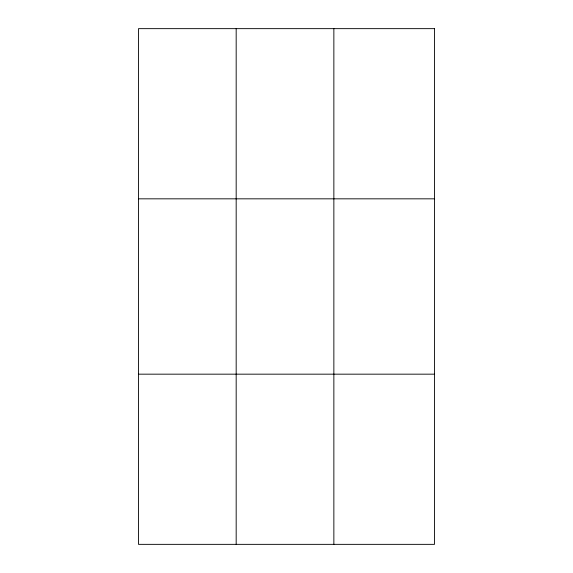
<?xml version="1.0" encoding="UTF-8"?>
<svg xmlns="http://www.w3.org/2000/svg" width="573" height="573" viewBox="0 0 573 573"><rect width="100%" height="100%" fill="white"/><g stroke="black" fill="none" stroke-linecap="round" stroke-linejoin="round"><path stroke-width="0.86" d="M236.176 28.65L236.176 544.35M333.858 28.65L333.858 544.35M138.501 198.831L434.499 198.831M138.501 374.169L434.499 374.169M434.499 28.65L434.499 544.35L138.501 544.35L138.501 28.65L434.499 28.65"/></g></svg>
